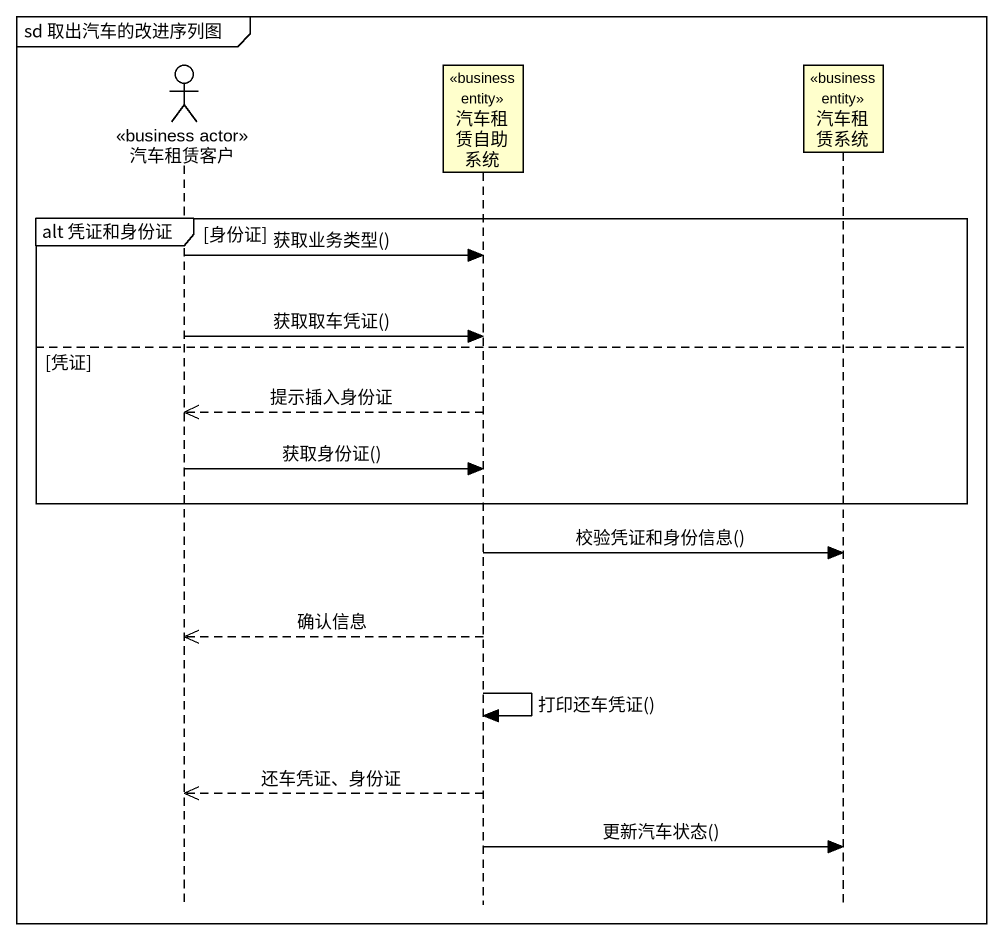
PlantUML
@startuml
mainframe sd 取出汽车的改进序列图
hide footbox
actor 汽车租赁客户 <<business actor>>
participant 汽车租赁自助系统 <<business entity>>
participant 汽车租赁系统 <<business entity>>

group alt 凭证和身份证 [身份证]
  汽车租赁客户 -> 汽车租赁自助系统 : 获取业务类型()
  汽车租赁客户 -> 汽车租赁自助系统 : 获取取车凭证()
else 凭证
  汽车租赁自助系统 -->> 汽车租赁客户 : 提示插入身份证
  汽车租赁客户 -> 汽车租赁自助系统 : 获取身份证()
end
汽车租赁自助系统 -> 汽车租赁系统 : 校验凭证和身份信息()
汽车租赁自助系统 -->> 汽车租赁客户 : 确认信息
汽车租赁自助系统 -> 汽车租赁自助系统 : 打印还车凭证()
汽车租赁自助系统 -->> 汽车租赁客户 : 还车凭证、身份证
汽车租赁自助系统 -> 汽车租赁系统 : 更新汽车状态()
@enduml
